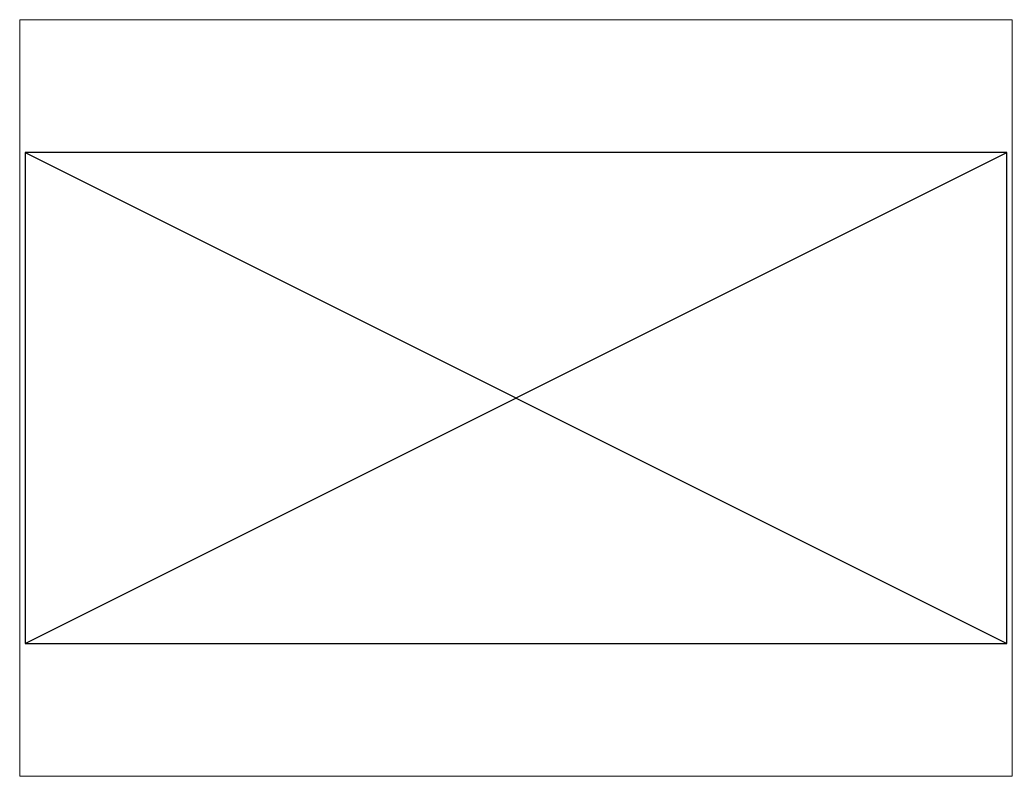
# Paper-space layout 'Layout1' of a CAD drawing. Header units: inches. Extents: x 1.05 to 9.45, y 0.8 to 7.2.
# The model-space entities are those that its viewports show. They can reach past a viewport. Long polylines and large blocks are cut down to what shows.
import ezdxf

# ---------------------------------------------------------------- set-up
doc = ezdxf.new("R2010")
doc.units = ezdxf.units.IN
doc.header["$MEASUREMENT"] = 0

msp = doc.modelspace()

# ---------------------------------------------------------------- linework, layer by layer
msp.add_line((60016.7, 336129.8), (61016.7, 335629.8))
at = {"color": 0, "linetype": 'ByBlock'}
for p, q in [((61016.7, 336129.8), (60016.7, 336129.8)), ((60016.7, 336129.8), (60016.7, 335629.8)), ((60016.7, 335629.8), (61016.7, 336129.8)), ((61016.7, 335629.8), (61016.7, 336129.8)), ((60016.7, 335629.8), (61016.7, 335629.8))]:
    msp.add_line(p, q, dxfattribs=at)

psp = doc.layouts.get("Layout1")

# ---------------------------------------------------------------- viewports
at = {"layer": '0'}
psp.add_viewport(center=(5.25, 4), size=(8.4, 6.4), view_center_point=(60516.7036, 335879.7682), view_height=770.40183, dxfattribs=at)

doc.saveas('drawing.dxf')
